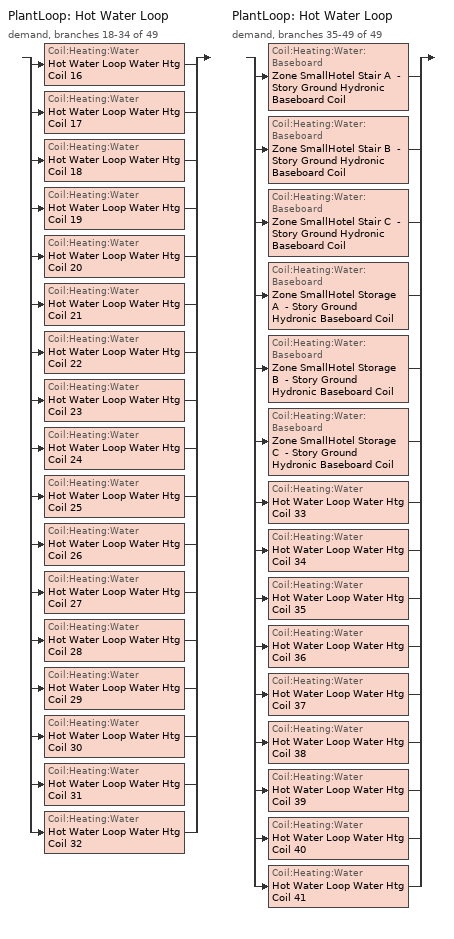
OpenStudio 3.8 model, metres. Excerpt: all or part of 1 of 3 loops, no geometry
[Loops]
PlantLoop 'Hot Water Loop'
 demand, branches 18-34 of 49: split
  | Coil:Heating:Water 'Hot Water Loop Water Htg Coil 16'
  | Coil:Heating:Water 'Hot Water Loop Water Htg Coil 17'
  | Coil:Heating:Water 'Hot Water Loop Water Htg Coil 18'
  | Coil:Heating:Water 'Hot Water Loop Water Htg Coil 19'
  | Coil:Heating:Water 'Hot Water Loop Water Htg Coil 20'
  | Coil:Heating:Water 'Hot Water Loop Water Htg Coil 21'
  | Coil:Heating:Water 'Hot Water Loop Water Htg Coil 22'
  | Coil:Heating:Water 'Hot Water Loop Water Htg Coil 23'
  | Coil:Heating:Water 'Hot Water Loop Water Htg Coil 24'
  | Coil:Heating:Water 'Hot Water Loop Water Htg Coil 25'
  | Coil:Heating:Water 'Hot Water Loop Water Htg Coil 26'
  | Coil:Heating:Water 'Hot Water Loop Water Htg Coil 27'
  | Coil:Heating:Water 'Hot Water Loop Water Htg Coil 28'
  | Coil:Heating:Water 'Hot Water Loop Water Htg Coil 29'
  | Coil:Heating:Water 'Hot Water Loop Water Htg Coil 30'
  | Coil:Heating:Water 'Hot Water Loop Water Htg Coil 31'
  | Coil:Heating:Water 'Hot Water Loop Water Htg Coil 32'
PlantLoop 'Hot Water Loop'
 demand, branches 35-49 of 49: split
  | Coil:Heating:Water:Baseboard 'Zone SmallHotel Stair A  - Story Ground Hydronic Baseboard Coil'
  | Coil:Heating:Water:Baseboard 'Zone SmallHotel Stair B  - Story Ground Hydronic Baseboard Coil'
  | Coil:Heating:Water:Baseboard 'Zone SmallHotel Stair C  - Story Ground Hydronic Baseboard Coil'
  | Coil:Heating:Water:Baseboard 'Zone SmallHotel Storage A  - Story Ground Hydronic Baseboard Coil'
  | Coil:Heating:Water:Baseboard 'Zone SmallHotel Storage B  - Story Ground Hydronic Baseboard Coil'
  | Coil:Heating:Water:Baseboard 'Zone SmallHotel Storage C  - Story Ground Hydronic Baseboard Coil'
  | Coil:Heating:Water 'Hot Water Loop Water Htg Coil 33'
  | Coil:Heating:Water 'Hot Water Loop Water Htg Coil 34'
  | Coil:Heating:Water 'Hot Water Loop Water Htg Coil 35'
  | Coil:Heating:Water 'Hot Water Loop Water Htg Coil 36'
  | Coil:Heating:Water 'Hot Water Loop Water Htg Coil 37'
  | Coil:Heating:Water 'Hot Water Loop Water Htg Coil 38'
  | Coil:Heating:Water 'Hot Water Loop Water Htg Coil 39'
  | Coil:Heating:Water 'Hot Water Loop Water Htg Coil 40'
  | Coil:Heating:Water 'Hot Water Loop Water Htg Coil 41'
[Sizing:Zone] Zone Cooling Design Supply Air Temperature Input Method=SupplyAirTemperature; Zone Cooling Design Supply Air Temperature Difference {deltaC}=11.11; Zone Heating Design Supply Air Temperature Input Method=SupplyAirTemperature; Zone Heating Design Supply Air Temperature Difference {deltaC}=11.11; Zone Heating Design Supply Air Humidity Ratio {kg-H2O/kg-air}=0.008; Cooling Design Air Flow Method=DesignDay; Heating Design Air Flow Method=DesignDay; Account for Dedicated Outdoor Air System=No; Dedicated Outdoor Air System Control Strategy=NeutralSupplyAir; Dedicated Outdoor Air Low Setpoint Temperature for Design {C}=autosize; Dedicated Outdoor Air High Setpoint Temperature for Design {C}=autosize; Zone Load Sizing Method=Sensible Load Only No Latent Load; Zone Latent Cooling Design Supply Air Humidity Ratio Input Method=HumidityRatioDifference; Zone Cooling Design Supply Air Humidity Ratio Difference {kgWater/kgDryAir}=0.005; Zone Latent Heating Design Supply Air Humidity Ratio Input Method=HumidityRatioDifference; Zone Humidification Design Supply Air Humidity Ratio Difference {kgWater/kgDryAir}=0.005
Name | Zone Cooling Design Supply Air Temperature {C} | Zone Heating Design Supply Air Temperature {C} | Zone Cooling Design Supply Air Humidity Ratio {kg-H2O/kg-air}
Zone SmallHotel Mechanical A  - Story Ground; Zone SmallHotel Mechanical B  - Story Ground; Zone SmallHotel Mechanical C  - Story Ground; Zone SmallHotel PublicRestroom A  - Story Ground; Zone SmallHotel PublicRestroom B  - Story Ground; Zone SmallHotel PublicRestroom C  - Story Ground; Zone SmallHotel StaffLounge A  - Story Ground; Zone SmallHotel StaffLounge B  - Story Ground; Zone SmallHotel StaffLounge C  - Story Ground; Zone SmallHotel Meeting A  - Story Ground; Zone SmallHotel Meeting B  - Story Ground; Zone SmallHotel Meeting C  - Story Ground; Zone SmallHotel Laundry B  - Story Ground; Zone SmallHotel Laundry C  - Story Ground; Zone SmallHotel Office A  - Story Ground; Zone SmallHotel Office B  - Story Ground; Zone SmallHotel Office C  - Story Ground; Zone SmallHotel GuestRoom123Occ A end_a - Story Top; Zone SmallHotel Corridor B end_a - Story Top; Zone SmallHotel GuestRoom123Occ C end_a - Story Top; Zone SmallHotel GuestRoom123Occ A  - Story Top; Zone SmallHotel Corridor B  - Story Top; Zone SmallHotel GuestRoom123Occ C  - Story Top; Zone SmallHotel GuestRoom123Occ A end_b - Story Top; Zone SmallHotel Corridor B end_b - Story Top; Zone SmallHotel GuestRoom123Occ C end_b - Story Top | 13.8889 | 50 | 0.008
Zone SmallHotel Storage A  - Story Ground; Zone SmallHotel Storage B  - Story Ground; Zone SmallHotel Storage C  - Story Ground; Zone SmallHotel Stair A  - Story Ground; Zone SmallHotel Stair B  - Story Ground; Zone SmallHotel Stair C  - Story Ground | 14 | 40 | 0.0085
[Zone equipment]
Zone SmallHotel Mechanical A  - Story Ground: Zone SmallHotel Mechanical A  - Story Ground PTAC
Zone SmallHotel Mechanical B  - Story Ground: Zone SmallHotel Mechanical B  - Story Ground PTAC
Zone SmallHotel Mechanical C  - Story Ground: Zone SmallHotel Mechanical C  - Story Ground PTAC
Zone SmallHotel PublicRestroom A  - Story Ground: Zone SmallHotel PublicRestroom A  - Story Ground Exhaust Fan, Zone SmallHotel PublicRestroom A  - Story Ground PTAC
Zone SmallHotel PublicRestroom B  - Story Ground: Zone SmallHotel PublicRestroom B  - Story Ground Exhaust Fan, Zone SmallHotel PublicRestroom B  - Story Ground PTAC
Zone SmallHotel PublicRestroom C  - Story Ground: Zone SmallHotel PublicRestroom C  - Story Ground Exhaust Fan, Zone SmallHotel PublicRestroom C  - Story Ground PTAC
Zone SmallHotel StaffLounge A  - Story Ground: Zone SmallHotel StaffLounge A  - Story Ground PTAC
Zone SmallHotel StaffLounge B  - Story Ground: Zone SmallHotel StaffLounge B  - Story Ground PTAC
Zone SmallHotel StaffLounge C  - Story Ground: Zone SmallHotel StaffLounge C  - Story Ground PTAC
Zone SmallHotel Meeting A  - Story Ground: Zone SmallHotel Meeting A  - Story Ground PTAC
Zone SmallHotel Meeting B  - Story Ground: Zone SmallHotel Meeting B  - Story Ground PTAC
Zone SmallHotel Meeting C  - Story Ground: Zone SmallHotel Meeting C  - Story Ground PTAC
Zone SmallHotel Laundry B  - Story Ground: Zone SmallHotel Laundry B  - Story Ground PTAC
Zone SmallHotel Laundry C  - Story Ground: Zone SmallHotel Laundry C  - Story Ground PTAC
Zone SmallHotel Office A  - Story Ground: Zone SmallHotel Office A  - Story Ground PTAC
Zone SmallHotel Office B  - Story Ground: Zone SmallHotel Office B  - Story Ground PTAC
Zone SmallHotel Office C  - Story Ground: Zone SmallHotel Office C  - Story Ground PTAC
Zone SmallHotel Storage A  - Story Ground: Zone SmallHotel Storage A  - Story Ground Hydronic Baseboard
Zone SmallHotel Storage B  - Story Ground: Zone SmallHotel Storage B  - Story Ground Hydronic Baseboard
Zone SmallHotel Storage C  - Story Ground: Zone SmallHotel Storage C  - Story Ground Hydronic Baseboard
Zone SmallHotel Stair A  - Story Ground: Zone SmallHotel Stair A  - Story Ground Hydronic Baseboard
Zone SmallHotel Stair B  - Story Ground: Zone SmallHotel Stair B  - Story Ground Hydronic Baseboard
Zone SmallHotel Stair C  - Story Ground: Zone SmallHotel Stair C  - Story Ground Hydronic Baseboard
Zone SmallHotel GuestRoom123Occ A end_a - Story Top: Zone SmallHotel GuestRoom123Occ A end_a - Story Top PTAC
Zone SmallHotel Corridor B end_a - Story Top: Zone SmallHotel Corridor B end_a - Story Top PTAC
Zone SmallHotel GuestRoom123Occ C end_a - Story Top: Zone SmallHotel GuestRoom123Occ C end_a - Story Top PTAC
Zone SmallHotel GuestRoom123Occ A  - Story Top: Zone SmallHotel GuestRoom123Occ A  - Story Top PTAC
Zone SmallHotel Corridor B  - Story Top: Zone SmallHotel Corridor B  - Story Top PTAC
Zone SmallHotel GuestRoom123Occ C  - Story Top: Zone SmallHotel GuestRoom123Occ C  - Story Top PTAC
Zone SmallHotel GuestRoom123Occ A end_b - Story Top: Zone SmallHotel GuestRoom123Occ A end_b - Story Top PTAC
Zone SmallHotel Corridor B end_b - Story Top: Zone SmallHotel Corridor B end_b - Story Top PTAC
Zone SmallHotel GuestRoom123Occ C end_b - Story Top: Zone SmallHotel GuestRoom123Occ C end_b - Story Top PTAC
[Fan:ZoneExhaust] Availability Schedule=Always On Discrete; Fan Total Efficiency=0.0273754; Pressure Rise {Pa}=124.544; Flow Fraction Schedule=Always On Discrete; System Availability Manager Coupling Mode=Decoupled
Name | Maximum Flow Rate {m3/s}
Zone SmallHotel PublicRestroom A  - Story Ground Exhaust Fan; Zone SmallHotel PublicRestroom C  - Story Ground Exhaust Fan | 0.0299446
Zone SmallHotel PublicRestroom B  - Story Ground Exhaust Fan | 0.016346
[Fan:OnOff] Availability Schedule=Always On Discrete; Fan Total Efficiency=0.1595; Pressure Rise {Pa}=331.288; Motor Efficiency=0.29; Motor In Airstream Fraction=1
Name | Maximum Flow Rate {m3/s} | Fan Power Ratio Function of Speed Ratio Curve | Fan Efficiency Ratio Function of Speed Ratio Curve
Zone SmallHotel Laundry B  - Story Ground PTAC Fan | 0.0985207 | Fan On Off Power Curve 16 | Fan On Off Efficiency Curve 16
Zone SmallHotel Laundry C  - Story Ground PTAC Fan | 0.199523 | Fan On Off Power Curve 17 | Fan On Off Efficiency Curve 17
Zone SmallHotel Mechanical A  - Story Ground PTAC Fan | 0.0230789 | Fan On Off Power Curve 18 | Fan On Off Efficiency Curve 18
Zone SmallHotel Mechanical B  - Story Ground PTAC Fan | 0.00753839 | Fan On Off Power Curve 19 | Fan On Off Efficiency Curve 19
Zone SmallHotel Mechanical C  - Story Ground PTAC Fan | 0.0223655 | Fan On Off Power Curve 20 | Fan On Off Efficiency Curve 20
Zone SmallHotel Meeting A  - Story Ground PTAC Fan | 0.0953444 | Fan On Off Power Curve 21 | Fan On Off Efficiency Curve 21
Zone SmallHotel Meeting B  - Story Ground PTAC Fan | 0.0398496 | Fan On Off Power Curve 22 | Fan On Off Efficiency Curve 22
Zone SmallHotel Meeting C  - Story Ground PTAC Fan | 0.091815 | Fan On Off Power Curve 23 | Fan On Off Efficiency Curve 23
Zone SmallHotel Office A  - Story Ground PTAC Fan | 0.103058 | Fan On Off Power Curve 24 | Fan On Off Efficiency Curve 24
Zone SmallHotel Office B  - Story Ground PTAC Fan | 0.0355945 | Fan On Off Power Curve 25 | Fan On Off Efficiency Curve 25
Zone SmallHotel Office C  - Story Ground PTAC Fan | 0.0946332 | Fan On Off Power Curve 26 | Fan On Off Efficiency Curve 26
Zone SmallHotel PublicRestroom A  - Story Ground PTAC Fan | 0.0247551 | Fan On Off Power Curve 27 | Fan On Off Efficiency Curve 27
Zone SmallHotel PublicRestroom B  - Story Ground PTAC Fan | 0.00763795 | Fan On Off Power Curve 28 | Fan On Off Efficiency Curve 28
Zone SmallHotel PublicRestroom C  - Story Ground PTAC Fan | 0.0227715 | Fan On Off Power Curve 29 | Fan On Off Efficiency Curve 29
Zone SmallHotel StaffLounge A  - Story Ground PTAC Fan | 0.0611813 | Fan On Off Power Curve 30 | Fan On Off Efficiency Curve 30
Zone SmallHotel StaffLounge B  - Story Ground PTAC Fan | 0.0269463 | Fan On Off Power Curve 31 | Fan On Off Efficiency Curve 31
Zone SmallHotel StaffLounge C  - Story Ground PTAC Fan | 0.0585934 | Fan On Off Power Curve 32 | Fan On Off Efficiency Curve 32
Zone SmallHotel GuestRoom123Occ A  - Story Top PTAC Fan | 1.87171 | Fan On Off Power Curve 33 | Fan On Off Efficiency Curve 33
Zone SmallHotel GuestRoom123Occ A end_a - Story Top PTAC Fan | 0.162539 | Fan On Off Power Curve 34 | Fan On Off Efficiency Curve 34
Zone SmallHotel GuestRoom123Occ A end_b - Story Top PTAC Fan | 0.184635 | Fan On Off Power Curve 35 | Fan On Off Efficiency Curve 35
Zone SmallHotel GuestRoom123Occ C  - Story Top PTAC Fan | 1.67201 | Fan On Off Power Curve 36 | Fan On Off Efficiency Curve 36
Zone SmallHotel GuestRoom123Occ C end_a - Story Top PTAC Fan | 0.142054 | Fan On Off Power Curve 37 | Fan On Off Efficiency Curve 37
Zone SmallHotel GuestRoom123Occ C end_b - Story Top PTAC Fan | 0.171437 | Fan On Off Power Curve 38 | Fan On Off Efficiency Curve 38
Zone SmallHotel Corridor B  - Story Top PTAC Fan | 0.480148 | Fan On Off Power Curve 39 | Fan On Off Efficiency Curve 39
Zone SmallHotel Corridor B end_a - Story Top PTAC Fan | 0.0626791 | Fan On Off Power Curve 40 | Fan On Off Efficiency Curve 40
Zone SmallHotel Corridor B end_b - Story Top PTAC Fan | 0.0645445 | Fan On Off Power Curve 41 | Fan On Off Efficiency Curve 41
[Coil:Heating:Water] Availability Schedule=Always On Discrete; Rated Inlet Water Temperature {C}=82.2222; Rated Inlet Air Temperature {C}=16.6; Rated Outlet Water Temperature {C}=71.1111; Rated Outlet Air Temperature {C}=32.2
Name | U-Factor Times Area Value {W/K} | Maximum Water Flow Rate {m3/s} | Rated Capacity {W}
Hot Water Loop Water Htg Coil 16 | 96.2752 | 8.59097e-05 | 3927.69
Hot Water Loop Water Htg Coil 17 | 193.762 | 0.000171894 | 7858.79
Hot Water Loop Water Htg Coil 18 | 21.6769 | 1.88938e-05 | 863.803
Hot Water Loop Water Htg Coil 19 | 7.28473 | 6.4627e-06 | 295.467
Hot Water Loop Water Htg Coil 20 | 21.0381 | 1.8351e-05 | 838.984
Hot Water Loop Water Htg Coil 21 | 128.134 | 0.000138272 | 6321.64
Hot Water Loop Water Htg Coil 22 | 57.9557 | 6.61956e-05 | 3026.38
Hot Water Loop Water Htg Coil 23 | 124.708 | 0.000135586 | 6198.83
Hot Water Loop Water Htg Coil 24 | 103.654 | 9.36831e-05 | 4283.08
Hot Water Loop Water Htg Coil 25 | 37.8804 | 3.54095e-05 | 1618.88
Hot Water Loop Water Htg Coil 26 | 96.0744 | 8.7271e-05 | 3989.93
Hot Water Loop Water Htg Coil 27 | 22.138 | 1.88413e-05 | 861.4
Hot Water Loop Water Htg Coil 28 | 6.81792 | 5.81204e-06 | 265.72
Hot Water Loop Water Htg Coil 29 | 20.3641 | 1.73315e-05 | 792.377
Hot Water Loop Water Htg Coil 30 | 63.9618 | 5.90735e-05 | 2700.77
Hot Water Loop Water Htg Coil 31 | 29.0363 | 2.73343e-05 | 1249.69
Hot Water Loop Water Htg Coil 32 | 61.6237 | 5.71039e-05 | 2610.72
Hot Water Loop Water Htg Coil 33 | 1765.14 | 0.00154193 | 70495
Hot Water Loop Water Htg Coil 34 | 152.265 | 0.000132573 | 6061.08
Hot Water Loop Water Htg Coil 35 | 172.049 | 0.000149399 | 6830.34
Hot Water Loop Water Htg Coil 36 | 1586.26 | 0.00138988 | 63543.5
Hot Water Loop Water Htg Coil 37 | 133.92 | 0.000116973 | 5347.88
Hot Water Loop Water Htg Coil 38 | 160.232 | 0.000139349 | 6370.85
Hot Water Loop Water Htg Coil 39 | 463.503 | 0.0004097 | 18731
Hot Water Loop Water Htg Coil 40 | 58.6606 | 5.10466e-05 | 2333.79
Hot Water Loop Water Htg Coil 41 | 60.3306 | 5.24667e-05 | 2398.71
[Controller:WaterCoil] Action=Normal; Controller Convergence Tolerance {deltaC}=0.0001; Minimum Actuated Flow {m3/s}=0
Name | Water Coil
Hot Water Loop Water Htg Coil 16 Controller | Hot Water Loop Water Htg Coil 16
Hot Water Loop Water Htg Coil 17 Controller | Hot Water Loop Water Htg Coil 17
Hot Water Loop Water Htg Coil 18 Controller | Hot Water Loop Water Htg Coil 18
Hot Water Loop Water Htg Coil 19 Controller | Hot Water Loop Water Htg Coil 19
Hot Water Loop Water Htg Coil 20 Controller | Hot Water Loop Water Htg Coil 20
Hot Water Loop Water Htg Coil 21 Controller | Hot Water Loop Water Htg Coil 21
Hot Water Loop Water Htg Coil 22 Controller | Hot Water Loop Water Htg Coil 22
Hot Water Loop Water Htg Coil 23 Controller | Hot Water Loop Water Htg Coil 23
Hot Water Loop Water Htg Coil 24 Controller | Hot Water Loop Water Htg Coil 24
Hot Water Loop Water Htg Coil 25 Controller | Hot Water Loop Water Htg Coil 25
Hot Water Loop Water Htg Coil 26 Controller | Hot Water Loop Water Htg Coil 26
Hot Water Loop Water Htg Coil 27 Controller | Hot Water Loop Water Htg Coil 27
Hot Water Loop Water Htg Coil 28 Controller | Hot Water Loop Water Htg Coil 28
Hot Water Loop Water Htg Coil 29 Controller | Hot Water Loop Water Htg Coil 29
Hot Water Loop Water Htg Coil 30 Controller | Hot Water Loop Water Htg Coil 30
Hot Water Loop Water Htg Coil 31 Controller | Hot Water Loop Water Htg Coil 31
Hot Water Loop Water Htg Coil 32 Controller | Hot Water Loop Water Htg Coil 32
Hot Water Loop Water Htg Coil 33 Controller | Hot Water Loop Water Htg Coil 33
Hot Water Loop Water Htg Coil 34 Controller | Hot Water Loop Water Htg Coil 34
Hot Water Loop Water Htg Coil 35 Controller | Hot Water Loop Water Htg Coil 35
Hot Water Loop Water Htg Coil 36 Controller | Hot Water Loop Water Htg Coil 36
Hot Water Loop Water Htg Coil 37 Controller | Hot Water Loop Water Htg Coil 37
Hot Water Loop Water Htg Coil 38 Controller | Hot Water Loop Water Htg Coil 38
Hot Water Loop Water Htg Coil 39 Controller | Hot Water Loop Water Htg Coil 39
Hot Water Loop Water Htg Coil 40 Controller | Hot Water Loop Water Htg Coil 40
Hot Water Loop Water Htg Coil 41 Controller | Hot Water Loop Water Htg Coil 41
[Coil:Cooling:DX:SingleSpeed] Availability Schedule=Always On Discrete; Rated Evaporator Fan Power Per Volume Flow Rate 2017 {W/(m3/s)}=773.3; Rated Evaporator Fan Power Per Volume Flow Rate 2023 {W/(m3/s)}=934.4; Total Cooling Capacity Function of Temperature Curve=DOE Ref DX Clg Coil Cool-Cap-fT; Total Cooling Capacity Function of Flow Fraction Curve=DOE Ref DX Clg Coil Cool-CAP-fFlow; Energy Input Ratio Function of Temperature Curve=DOE Ref DX Clg Coil Cool-EIR-fT; Energy Input Ratio Function of Flow Fraction Curve=DOE Ref DX Clg Coil Cool-EIR-fFlow; Part Load Fraction Correlation Curve=DOE Ref DX Clg Coil Cool-PLF-fPLR; Minimum Outdoor Dry-Bulb Temperature for Compressor Operation {C}=-25; Nominal Time for Condensate Removal to Begin {s}=0; Ratio of Initial Moisture Evaporation Rate and Steady State Latent Capacity=0; Maximum Cycling Rate {cycles/hr}=0; Latent Capacity Time Constant {s}=0; Condenser Type=AirCooled; Evaporative Condenser Effectiveness=0.9; Evaporative Condenser Air Flow Rate {m3/s}=autosize; Evaporative Condenser Pump Rated Power Consumption {W}=autosize; Crankcase Heater Capacity {W}=0; Maximum Outdoor Dry-Bulb Temperature for Crankcase Heater Operation {C}=10; Basin Heater Capacity {W/K}=0; Basin Heater Setpoint Temperature {C}=2
Name | Rated Total Cooling Capacity {W} | Rated Sensible Heat Ratio | Rated COP {W/W} | Rated Air Flow Rate {m3/s}
Zone SmallHotel Laundry B  - Story Ground PTAC 1spd DX AC Clg Coil 6kBtu/hr 8.9EER 7kBtu/hr 8.9EER | 1852.74 | 0.800627 | 3.09297 | 0.0985207
Zone SmallHotel Laundry C  - Story Ground PTAC 1spd DX AC Clg Coil 12kBtu/hr 8.2EER 13kBtu/hr 8.0EER | 3671.89 | 0.800701 | 2.78599 | 0.199523
Zone SmallHotel Mechanical A  - Story Ground PTAC 1spd DX AC Clg Coil 1kBtu/hr 8.9EER 1kBtu/hr 8.9EER | 405.946 | 0.800002 | 3.09297 | 0.0230789
Zone SmallHotel Mechanical B  - Story Ground PTAC 1spd DX AC Clg Coil 1kBtu/hr 8.9EER 0kBtu/hr 8.9EER | 128.889 | 0.800954 | 3.09297 | 0.00753839
Zone SmallHotel Mechanical C  - Story Ground PTAC 1spd DX AC Clg Coil 1kBtu/hr 8.9EER 1kBtu/hr 8.9EER | 391.286 | 0.800869 | 3.09297 | 0.0223655
Zone SmallHotel Meeting A  - Story Ground PTAC 1spd DX AC Clg Coil 9kBtu/hr 8.6EER 9kBtu/hr 8.6EER | 2367.63 | 0.701083 | 2.99589 | 0.0953444
Zone SmallHotel Meeting B  - Story Ground PTAC 1spd DX AC Clg Coil 4kBtu/hr 8.9EER 4kBtu/hr 8.9EER | 989.56 | 0.701083 | 3.09297 | 0.0398496
Zone SmallHotel Meeting C  - Story Ground PTAC 1spd DX AC Clg Coil 9kBtu/hr 8.6EER 9kBtu/hr 8.6EER | 2279.98 | 0.701083 | 3.0069 | 0.091815
Zone SmallHotel Office A  - Story Ground PTAC 1spd DX AC Clg Coil 7kBtu/hr 8.8EER 8kBtu/hr 8.7EER | 2105.14 | 0.767942 | 3.02989 | 0.103058
Zone SmallHotel Office B  - Story Ground PTAC 1spd DX AC Clg Coil 3kBtu/hr 8.9EER 4kBtu/hr 8.9EER | 783.032 | 0.740653 | 3.09297 | 0.0355945
Zone SmallHotel Office C  - Story Ground PTAC 1spd DX AC Clg Coil 7kBtu/hr 8.9EER 8kBtu/hr 8.8EER | 1936.05 | 0.76748 | 3.05153 | 0.0946332
Zone SmallHotel PublicRestroom A  - Story Ground PTAC 1spd DX AC Clg Coil 1kBtu/hr 8.9EER 1kBtu/hr 8.9EER | 410.003 | 0.80046 | 3.09297 | 0.0247551
Zone SmallHotel PublicRestroom B  - Story Ground PTAC 1spd DX AC Clg Coil 1kBtu/hr 8.9EER 1kBtu/hr 8.9EER | 126.435 | 0.800655 | 3.09297 | 0.00763795
Zone SmallHotel PublicRestroom C  - Story Ground PTAC 1spd DX AC Clg Coil 1kBtu/hr 8.9EER 1kBtu/hr 8.9EER | 376.95 | 0.800655 | 3.09297 | 0.0227715
Zone SmallHotel StaffLounge A  - Story Ground PTAC 1spd DX AC Clg Coil 4kBtu/hr 8.9EER 5kBtu/hr 8.9EER | 1334.79 | 0.743958 | 3.09297 | 0.0611813
Zone SmallHotel StaffLounge B  - Story Ground PTAC 1spd DX AC Clg Coil 2kBtu/hr 8.9EER 2kBtu/hr 8.9EER | 607.695 | 0.731864 | 3.09297 | 0.0269463
Zone SmallHotel StaffLounge C  - Story Ground PTAC 1spd DX AC Clg Coil 4kBtu/hr 8.9EER 5kBtu/hr 8.9EER | 1282.49 | 0.742051 | 3.09297 | 0.0585934
Zone SmallHotel GuestRoom123Occ A  - Story Top PTAC 1spd DX AC Clg Coil 101kBtu/hr 7.6EER 108kBtu/hr 7.6EER | 35269.4 | 0.800977 | 2.6668 | 1.87171
Zone SmallHotel GuestRoom123Occ A end_a - Story Top PTAC 1spd DX AC Clg Coil 9kBtu/hr 8.6EER 9kBtu/hr 8.5EER | 3070.24 | 0.800194 | 2.96335 | 0.162539
Zone SmallHotel GuestRoom123Occ A end_b - Story Top PTAC 1spd DX AC Clg Coil 10kBtu/hr 8.4EER 10kBtu/hr 8.3EER | 3441.68 | 0.800494 | 2.91036 | 0.184635
Zone SmallHotel GuestRoom123Occ C  - Story Top PTAC 1spd DX AC Clg Coil 94kBtu/hr 7.6EER 102kBtu/hr 7.6EER | 31592.2 | 0.800099 | 2.6668 | 1.67201
Zone SmallHotel GuestRoom123Occ C end_a - Story Top PTAC 1spd DX AC Clg Coil 8kBtu/hr 8.7EER 9kBtu/hr 8.6EER | 2710.66 | 0.79494 | 3.00284 | 0.142054
Zone SmallHotel GuestRoom123Occ C end_b - Story Top PTAC 1spd DX AC Clg Coil 9kBtu/hr 8.5EER 10kBtu/hr 8.4EER | 3229.97 | 0.800026 | 2.93397 | 0.171437
Zone SmallHotel Corridor B  - Story Top PTAC 1spd DX AC Clg Coil 30kBtu/hr 7.6EER 28kBtu/hr 7.6EER | 9934.99 | 0.76313 | 2.6668 | 0.480148
Zone SmallHotel Corridor B end_a - Story Top PTAC 1spd DX AC Clg Coil 3kBtu/hr 8.9EER 3kBtu/hr 8.9EER | 1269.49 | 0.771486 | 3.09297 | 0.0626791
Zone SmallHotel Corridor B end_b - Story Top PTAC 1spd DX AC Clg Coil 4kBtu/hr 8.9EER 4kBtu/hr 8.9EER | 1228.74 | 0.796691 | 3.09297 | 0.0645445
[ZoneHVAC:PackagedTerminalAirConditioner] Availability Schedule=Always On Discrete; No Load Supply Air Flow Rate Control Set To Low Speed=Yes; Fan Placement=DrawThrough; Supply Air Fan Operating Mode Schedule=Always Off Discrete
Name | Supply Air Flow Rate During Cooling Operation {m3/s} | Supply Air Flow Rate During Heating Operation {m3/s} | Supply Air Flow Rate When No Cooling or Heating is Needed {m3/s} | Outdoor Air Flow Rate During Cooling Operation {m3/s} | Outdoor Air Flow Rate During Heating Operation {m3/s} | Outdoor Air Flow Rate When No Cooling or Heating is Needed {m3/s} | Supply Air Fan | Heating Coil | Cooling Coil
Zone SmallHotel Laundry B  - Story Ground PTAC | 0.0985207 | 0.0985207 | 0.0985207 | 0.0108023 | 0.0108023 | 0.0108023 | Zone SmallHotel Laundry B  - Story Ground PTAC Fan | Hot Water Loop Water Htg Coil 16 | Zone SmallHotel Laundry B  - Story Ground PTAC 1spd DX AC Clg Coil 6kBtu/hr 8.9EER 7kBtu/hr 8.9EER
Zone SmallHotel Laundry C  - Story Ground PTAC | 0.199523 | 0.199523 | 0.199523 | 0.019789 | 0.019789 | 0.019789 | Zone SmallHotel Laundry C  - Story Ground PTAC Fan | Hot Water Loop Water Htg Coil 17 | Zone SmallHotel Laundry C  - Story Ground PTAC 1spd DX AC Clg Coil 12kBtu/hr 8.2EER 13kBtu/hr 8.0EER
Zone SmallHotel Mechanical A  - Story Ground PTAC | 0.0230789 | 0.0230789 | 0.0230789 | 0.00131386 | 0.00131386 | 0.00131386 | Zone SmallHotel Mechanical A  - Story Ground PTAC Fan | Hot Water Loop Water Htg Coil 18 | Zone SmallHotel Mechanical A  - Story Ground PTAC 1spd DX AC Clg Coil 1kBtu/hr 8.9EER 1kBtu/hr 8.9EER
Zone SmallHotel Mechanical B  - Story Ground PTAC | 0.00753839 | 0.00753839 | 0.00753839 | 0 | 0 | 0 | Zone SmallHotel Mechanical B  - Story Ground PTAC Fan | Hot Water Loop Water Htg Coil 19 | Zone SmallHotel Mechanical B  - Story Ground PTAC 1spd DX AC Clg Coil 1kBtu/hr 8.9EER 0kBtu/hr 8.9EER
Zone SmallHotel Mechanical C  - Story Ground PTAC | 0.0223655 | 0.0223655 | 0.0223655 | 0.00131386 | 0.00131386 | 0.00131386 | Zone SmallHotel Mechanical C  - Story Ground PTAC Fan | Hot Water Loop Water Htg Coil 20 | Zone SmallHotel Mechanical C  - Story Ground PTAC 1spd DX AC Clg Coil 1kBtu/hr 8.9EER 1kBtu/hr 8.9EER
Zone SmallHotel Meeting A  - Story Ground PTAC | 0.0953444 | 0.0953444 | 0.0953444 | 0.064882 | 0.064882 | 0.064882 | Zone SmallHotel Meeting A  - Story Ground PTAC Fan | Hot Water Loop Water Htg Coil 21 | Zone SmallHotel Meeting A  - Story Ground PTAC 1spd DX AC Clg Coil 9kBtu/hr 8.6EER 9kBtu/hr 8.6EER
Zone SmallHotel Meeting B  - Story Ground PTAC | 0.0398496 | 0.0398496 | 0.0398496 | 0.0354175 | 0.0354175 | 0.0354175 | Zone SmallHotel Meeting B  - Story Ground PTAC Fan | Hot Water Loop Water Htg Coil 22 | Zone SmallHotel Meeting B  - Story Ground PTAC 1spd DX AC Clg Coil 4kBtu/hr 8.9EER 4kBtu/hr 8.9EER
Zone SmallHotel Meeting C  - Story Ground PTAC | 0.091815 | 0.091815 | 0.091815 | 0.064882 | 0.064882 | 0.064882 | Zone SmallHotel Meeting C  - Story Ground PTAC Fan | Hot Water Loop Water Htg Coil 23 | Zone SmallHotel Meeting C  - Story Ground PTAC 1spd DX AC Clg Coil 9kBtu/hr 8.6EER 9kBtu/hr 8.6EER
Zone SmallHotel Office A  - Story Ground PTAC | 0.103058 | 0.103058 | 0.103058 | 0.0150559 | 0.0150559 | 0.0150559 | Zone SmallHotel Office A  - Story Ground PTAC Fan | Hot Water Loop Water Htg Coil 24 | Zone SmallHotel Office A  - Story Ground PTAC 1spd DX AC Clg Coil 7kBtu/hr 8.8EER 8kBtu/hr 8.7EER
Zone SmallHotel Office B  - Story Ground PTAC | 0.0355945 | 0.0355945 | 0.0355945 | 0.00821863 | 0.00821863 | 0.00821863 | Zone SmallHotel Office B  - Story Ground PTAC Fan | Hot Water Loop Water Htg Coil 25 | Zone SmallHotel Office B  - Story Ground PTAC 1spd DX AC Clg Coil 3kBtu/hr 8.9EER 4kBtu/hr 8.9EER
Zone SmallHotel Office C  - Story Ground PTAC | 0.0946332 | 0.0946332 | 0.0946332 | 0.0150559 | 0.0150559 | 0.0150559 | Zone SmallHotel Office C  - Story Ground PTAC Fan | Hot Water Loop Water Htg Coil 26 | Zone SmallHotel Office C  - Story Ground PTAC 1spd DX AC Clg Coil 7kBtu/hr 8.9EER 8kBtu/hr 8.8EER
Zone SmallHotel PublicRestroom A  - Story Ground PTAC | 0.0247551 | 0.0247551 | 0.0247551 | 0 | 0 | 0 | Zone SmallHotel PublicRestroom A  - Story Ground PTAC Fan | Hot Water Loop Water Htg Coil 27 | Zone SmallHotel PublicRestroom A  - Story Ground PTAC 1spd DX AC Clg Coil 1kBtu/hr 8.9EER 1kBtu/hr 8.9EER
Zone SmallHotel PublicRestroom B  - Story Ground PTAC | 0.00763795 | 0.00763795 | 0.00763795 | 0 | 0 | 0 | Zone SmallHotel PublicRestroom B  - Story Ground PTAC Fan | Hot Water Loop Water Htg Coil 28 | Zone SmallHotel PublicRestroom B  - Story Ground PTAC 1spd DX AC Clg Coil 1kBtu/hr 8.9EER 1kBtu/hr 8.9EER
Zone SmallHotel PublicRestroom C  - Story Ground PTAC | 0.0227715 | 0.0227715 | 0.0227715 | 0 | 0 | 0 | Zone SmallHotel PublicRestroom C  - Story Ground PTAC Fan | Hot Water Loop Water Htg Coil 29 | Zone SmallHotel PublicRestroom C  - Story Ground PTAC 1spd DX AC Clg Coil 1kBtu/hr 8.9EER 1kBtu/hr 8.9EER
Zone SmallHotel StaffLounge A  - Story Ground PTAC | 0.0611813 | 0.0611813 | 0.0611813 | 0.0123529 | 0.0123529 | 0.0123529 | Zone SmallHotel StaffLounge A  - Story Ground PTAC Fan | Hot Water Loop Water Htg Coil 30 | Zone SmallHotel StaffLounge A  - Story Ground PTAC 1spd DX AC Clg Coil 4kBtu/hr 8.9EER 5kBtu/hr 8.9EER
Zone SmallHotel StaffLounge B  - Story Ground PTAC | 0.0269463 | 0.0269463 | 0.0269463 | 0.00674316 | 0.00674316 | 0.00674316 | Zone SmallHotel StaffLounge B  - Story Ground PTAC Fan | Hot Water Loop Water Htg Coil 31 | Zone SmallHotel StaffLounge B  - Story Ground PTAC 1spd DX AC Clg Coil 2kBtu/hr 8.9EER 2kBtu/hr 8.9EER
Zone SmallHotel StaffLounge C  - Story Ground PTAC | 0.0585934 | 0.0585934 | 0.0585934 | 0.0123529 | 0.0123529 | 0.0123529 | Zone SmallHotel StaffLounge C  - Story Ground PTAC Fan | Hot Water Loop Water Htg Coil 32 | Zone SmallHotel StaffLounge C  - Story Ground PTAC 1spd DX AC Clg Coil 4kBtu/hr 8.9EER 5kBtu/hr 8.9EER
Zone SmallHotel GuestRoom123Occ A  - Story Top PTAC | 1.87171 | 1.87171 | 1.87171 | 0.115399 | 0.115399 | 0.115399 | Zone SmallHotel GuestRoom123Occ A  - Story Top PTAC Fan | Hot Water Loop Water Htg Coil 33 | Zone SmallHotel GuestRoom123Occ A  - Story Top PTAC 1spd DX AC Clg Coil 101kBtu/hr 7.6EER 108kBtu/hr 7.6EER
Zone SmallHotel GuestRoom123Occ A end_a - Story Top PTAC | 0.162539 | 0.162539 | 0.162539 | 0.00869276 | 0.00869276 | 0.00869276 | Zone SmallHotel GuestRoom123Occ A end_a - Story Top PTAC Fan | Hot Water Loop Water Htg Coil 34 | Zone SmallHotel GuestRoom123Occ A end_a - Story Top PTAC 1spd DX AC Clg Coil 9kBtu/hr 8.6EER 9kBtu/hr 8.5EER
Zone SmallHotel GuestRoom123Occ A end_b - Story Top PTAC | 0.184635 | 0.184635 | 0.184635 | 0.00869276 | 0.00869276 | 0.00869276 | Zone SmallHotel GuestRoom123Occ A end_b - Story Top PTAC Fan | Hot Water Loop Water Htg Coil 35 | Zone SmallHotel GuestRoom123Occ A end_b - Story Top PTAC 1spd DX AC Clg Coil 10kBtu/hr 8.4EER 10kBtu/hr 8.3EER
Zone SmallHotel GuestRoom123Occ C  - Story Top PTAC | 1.67201 | 1.67201 | 1.67201 | 0.115399 | 0.115399 | 0.115399 | Zone SmallHotel GuestRoom123Occ C  - Story Top PTAC Fan | Hot Water Loop Water Htg Coil 36 | Zone SmallHotel GuestRoom123Occ C  - Story Top PTAC 1spd DX AC Clg Coil 94kBtu/hr 7.6EER 102kBtu/hr 7.6EER
Zone SmallHotel GuestRoom123Occ C end_a - Story Top PTAC | 0.142054 | 0.142054 | 0.142054 | 0.00869276 | 0.00869276 | 0.00869276 | Zone SmallHotel GuestRoom123Occ C end_a - Story Top PTAC Fan | Hot Water Loop Water Htg Coil 37 | Zone SmallHotel GuestRoom123Occ C end_a - Story Top PTAC 1spd DX AC Clg Coil 8kBtu/hr 8.7EER 9kBtu/hr 8.6EER
Zone SmallHotel GuestRoom123Occ C end_b - Story Top PTAC | 0.171437 | 0.171437 | 0.171437 | 0.00869276 | 0.00869276 | 0.00869276 | Zone SmallHotel GuestRoom123Occ C end_b - Story Top PTAC Fan | Hot Water Loop Water Htg Coil 38 | Zone SmallHotel GuestRoom123Occ C end_b - Story Top PTAC 1spd DX AC Clg Coil 9kBtu/hr 8.5EER 10kBtu/hr 8.4EER
Zone SmallHotel Corridor B  - Story Top PTAC | 0.480148 | 0.480148 | 0.480148 | 0.0436797 | 0.0436797 | 0.0436797 | Zone SmallHotel Corridor B  - Story Top PTAC Fan | Hot Water Loop Water Htg Coil 39 | Zone SmallHotel Corridor B  - Story Top PTAC 1spd DX AC Clg Coil 30kBtu/hr 7.6EER 28kBtu/hr 7.6EER
Zone SmallHotel Corridor B end_a - Story Top PTAC | 0.0626791 | 0.0626791 | 0.0626791 | 0.00329031 | 0.00329031 | 0.00329031 | Zone SmallHotel Corridor B end_a - Story Top PTAC Fan | Hot Water Loop Water Htg Coil 40 | Zone SmallHotel Corridor B end_a - Story Top PTAC 1spd DX AC Clg Coil 3kBtu/hr 8.9EER 3kBtu/hr 8.9EER
Zone SmallHotel Corridor B end_b - Story Top PTAC | 0.0645445 | 0.0645445 | 0.0645445 | 0.00329031 | 0.00329031 | 0.00329031 | Zone SmallHotel Corridor B end_b - Story Top PTAC Fan | Hot Water Loop Water Htg Coil 41 | Zone SmallHotel Corridor B end_b - Story Top PTAC 1spd DX AC Clg Coil 4kBtu/hr 8.9EER 4kBtu/hr 8.9EER
[Coil:Heating:Water:Baseboard] Heating Design Capacity Method=HeatingDesignCapacity; Heating Design Capacity {W}=autosize; Heating Design Capacity Per Floor Area {W/m2}=0; Fraction of Autosized Heating Design Capacity=0.8
Name | U-Factor Times Area Value {W/K} | Maximum Water Flow Rate {m3/s}
Zone SmallHotel Stair A  - Story Ground Hydronic Baseboard Coil | 21.8219 | 2.26569e-05
Zone SmallHotel Stair B  - Story Ground Hydronic Baseboard Coil; Zone SmallHotel Storage B  - Story Ground Hydronic Baseboard Coil | 0 | 0
Zone SmallHotel Stair C  - Story Ground Hydronic Baseboard Coil | 21.8684 | 2.27052e-05
Zone SmallHotel Storage A  - Story Ground Hydronic Baseboard Coil | 18.7031 | 1.94188e-05
Zone SmallHotel Storage C  - Story Ground Hydronic Baseboard Coil | 18.7413 | 1.94585e-05
[ZoneHVAC:Baseboard:Convective:Water] Availability Schedule=Always On Discrete
Name | Heating Coil
Zone SmallHotel Stair A  - Story Ground Hydronic Baseboard | Zone SmallHotel Stair A  - Story Ground Hydronic Baseboard Coil
Zone SmallHotel Stair B  - Story Ground Hydronic Baseboard | Zone SmallHotel Stair B  - Story Ground Hydronic Baseboard Coil
Zone SmallHotel Stair C  - Story Ground Hydronic Baseboard | Zone SmallHotel Stair C  - Story Ground Hydronic Baseboard Coil
Zone SmallHotel Storage A  - Story Ground Hydronic Baseboard | Zone SmallHotel Storage A  - Story Ground Hydronic Baseboard Coil
Zone SmallHotel Storage B  - Story Ground Hydronic Baseboard | Zone SmallHotel Storage B  - Story Ground Hydronic Baseboard Coil
Zone SmallHotel Storage C  - Story Ground Hydronic Baseboard | Zone SmallHotel Storage C  - Story Ground Hydronic Baseboard Coil
[Schedule:Constant]
Name | Value
Always On Discrete | 1
Always Off Discrete | 0
[Curve:Exponent] Coefficient1 Constant=1; Coefficient2 Constant=0; Coefficient3 Constant=0; Minimum Value of x=0; Maximum Value of x=1
Fan On Off Power Curve 16; Fan On Off Power Curve 17; Fan On Off Power Curve 18; Fan On Off Power Curve 19; Fan On Off Power Curve 20; Fan On Off Power Curve 21; Fan On Off Power Curve 22; Fan On Off Power Curve 23; Fan On Off Power Curve 24; Fan On Off Power Curve 25; Fan On Off Power Curve 26; Fan On Off Power Curve 27; Fan On Off Power Curve 28; Fan On Off Power Curve 29; Fan On Off Power Curve 30; Fan On Off Power Curve 31; Fan On Off Power Curve 32; Fan On Off Power Curve 33; Fan On Off Power Curve 34; Fan On Off Power Curve 35; Fan On Off Power Curve 36; Fan On Off Power Curve 37; Fan On Off Power Curve 38; Fan On Off Power Curve 39; Fan On Off Power Curve 40; Fan On Off Power Curve 41
[Curve:Cubic] Coefficient1 Constant=1; Coefficient2 x=0; Coefficient3 x**2=0; Coefficient4 x**3=0
Name | Minimum Value of x | Maximum Value of x
Fan On Off Efficiency Curve 16; Fan On Off Efficiency Curve 17; Fan On Off Efficiency Curve 18; Fan On Off Efficiency Curve 19; Fan On Off Efficiency Curve 20; Fan On Off Efficiency Curve 21; Fan On Off Efficiency Curve 22; Fan On Off Efficiency Curve 23; Fan On Off Efficiency Curve 24; Fan On Off Efficiency Curve 25; Fan On Off Efficiency Curve 26; Fan On Off Efficiency Curve 27; Fan On Off Efficiency Curve 28; Fan On Off Efficiency Curve 29; Fan On Off Efficiency Curve 30; Fan On Off Efficiency Curve 31; Fan On Off Efficiency Curve 32; Fan On Off Efficiency Curve 33; Fan On Off Efficiency Curve 34; Fan On Off Efficiency Curve 35; Fan On Off Efficiency Curve 36; Fan On Off Efficiency Curve 37; Fan On Off Efficiency Curve 38; Fan On Off Efficiency Curve 39; Fan On Off Efficiency Curve 40; Fan On Off Efficiency Curve 41 | 0 | 1
DOE Ref DX Clg Coil Cool-CAP-fFlow; DOE Ref DX Clg Coil Cool-EIR-fFlow | -100 | 100
[Curve:Biquadratic] Minimum Value of x=-100; Maximum Value of x=100; Minimum Value of y=-100; Maximum Value of y=100
Name | Coefficient1 Constant | Coefficient2 x | Coefficient3 x**2 | Coefficient4 y | Coefficient5 y**2 | Coefficient6 x*y
DOE Ref DX Clg Coil Cool-Cap-fT | 0.971212 | -0.0152755 | 0.00144345 | -0.00039321 | -6.8364e-06 | -0.000290596
DOE Ref DX Clg Coil Cool-EIR-fT | 0.286871 | 0.0239022 | -0.000810648 | 0.0134585 | 0.000338936 | -0.000487004
[Curve:Quadratic]
DOE Ref DX Clg Coil Cool-PLF-fPLR: Coefficient1 Constant=0.909496; Coefficient2 x=0.0986477; Coefficient3 x**2=-0.00819488; Minimum Value of x=0; Maximum Value of x=1
